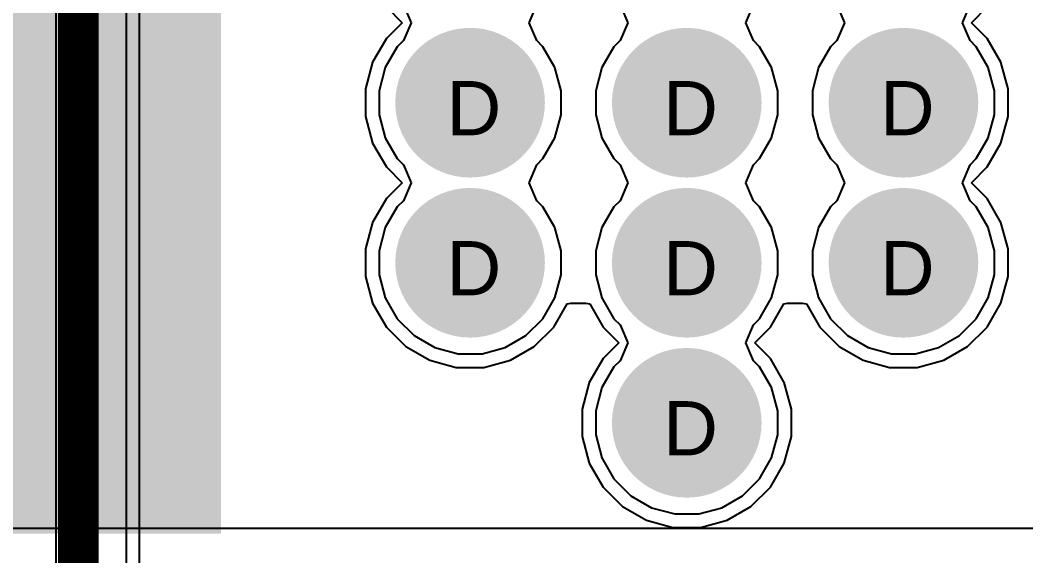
# Model space of a CAD drawing. Header units: inches. Extents: x 0 to 5379, y 0 to 5429.
# Drawn here: x 164.92 to 174.36, y 34.2 to 39.22 of the extents above; entities that cross this region are included whole.
import ezdxf

# ---------------------------------------------------------------- set-up
doc = ezdxf.new("R2010")
doc.units = ezdxf.units.IN
for name, color, linetype in [('Bottom Layer', 5, 'Continuous'), ('Bottom Solder', 6, 'Continuous'), ('Drill Drawing', 1, 'Continuous'), ('GND01', 16, 'Continuous'), ('GND02', 76, 'Continuous'), ('PWR', 156, 'Continuous'), ('SIG 01', 90, 'Continuous'), ('Top Layer', 1, 'Continuous'), ('Top Paste', 8, 'Continuous'), ('Top Solder', 216, 'Continuous'), ('Via Holes', 16, 'Continuous')]:
    doc.layers.add(name, color=color, linetype=linetype)
doc.styles.add('Arial', font='', dxfattribs={"height": 0.2})
doc.styles.get('Arial').set_extended_font_data('Arial')

# ---------------------------------------------------------------- blocks, each defined once
blk = doc.blocks.new('H2PAK_2_756')
at = {"layer": 'Top Layer'}
blk.add_hatch(color=1, dxfattribs=at).paths.add_polyline_path([(-5.5, 0.8283), (-5.5, 10.3283), (5.5, 10.3283), (5.5, 0.8283)])
at = {"layer": 'Top Paste'}
blk.add_hatch(color=8, dxfattribs=at).paths.add_polyline_path([(-5.5, 0.8283), (-5.5, 10.3283), (5.5, 10.3283), (5.5, 0.8283)])
at = {"layer": 'Top Solder'}
blk.add_hatch(color=216, dxfattribs=at).paths.add_polyline_path([(-5.5508, 0.7775), (-5.5508, 10.3791), (5.5508, 10.3791), (5.5508, 0.7775)])

msp = doc.modelspace()

# ---------------------------------------------------------------- hatches: boundary and pattern name
at = {"layer": 'Bottom Layer'}
h = msp.add_hatch(color=5, dxfattribs=at)
edge = h.paths.add_edge_path()
edge.add_arc((169.1433, 38.4483), 0.6, 0, 360)
h = msp.add_hatch(color=5, dxfattribs=at)
edge = h.paths.add_edge_path()
edge.add_arc((171.1753, 38.4483), 0.6, 0, 360)
h = msp.add_hatch(color=5, dxfattribs=at)
edge = h.paths.add_edge_path()
edge.add_arc((173.2073, 38.4483), 0.6, 0, 360)
h = msp.add_hatch(color=5, dxfattribs=at)
edge = h.paths.add_edge_path()
edge.add_arc((169.1433, 36.9479), 0.6, 0, 360)
h = msp.add_hatch(color=5, dxfattribs=at)
edge = h.paths.add_edge_path()
edge.add_arc((171.1753, 36.9479), 0.6, 0, 360)
h = msp.add_hatch(color=5, dxfattribs=at)
edge = h.paths.add_edge_path()
edge.add_arc((173.2073, 36.9479), 0.6, 0, 360)
h = msp.add_hatch(color=5, dxfattribs=at)
edge = h.paths.add_edge_path()
edge.add_arc((171.1753, 35.4475), 0.6, 0, 360)
at = {"layer": 'Bottom Solder'}
h = msp.add_hatch(color=6, dxfattribs=at)
edge = h.paths.add_edge_path()
edge.add_arc((169.1433, 38.4483), 0.7016, 0, 360)
h = msp.add_hatch(color=6, dxfattribs=at)
edge = h.paths.add_edge_path()
edge.add_arc((171.1753, 38.4483), 0.7016, 0, 360)
h = msp.add_hatch(color=6, dxfattribs=at)
edge = h.paths.add_edge_path()
edge.add_arc((173.2073, 38.4483), 0.7016, 0, 360)
h = msp.add_hatch(color=6, dxfattribs=at)
edge = h.paths.add_edge_path()
edge.add_arc((169.1433, 36.9479), 0.7016, 0, 360)
h = msp.add_hatch(color=6, dxfattribs=at)
edge = h.paths.add_edge_path()
edge.add_arc((171.1753, 36.9479), 0.7016, 0, 360)
h = msp.add_hatch(color=6, dxfattribs=at)
edge = h.paths.add_edge_path()
edge.add_arc((173.2073, 36.9479), 0.7016, 0, 360)
h = msp.add_hatch(color=6, dxfattribs=at)
edge = h.paths.add_edge_path()
edge.add_arc((171.1753, 35.4475), 0.7016, 0, 360)
at = {"layer": 'GND01'}
h = msp.add_hatch(color=16, dxfattribs=at)
edge = h.paths.add_edge_path()
edge.add_arc((169.1433, 38.4483), 0.6, 0, 360)
h = msp.add_hatch(color=16, dxfattribs=at)
edge = h.paths.add_edge_path()
edge.add_arc((171.1753, 38.4483), 0.6, 0, 360)
h = msp.add_hatch(color=16, dxfattribs=at)
edge = h.paths.add_edge_path()
edge.add_arc((173.2073, 38.4483), 0.6, 0, 360)
h = msp.add_hatch(color=16, dxfattribs=at)
edge = h.paths.add_edge_path()
edge.add_arc((169.1433, 36.9479), 0.6, 0, 360)
h = msp.add_hatch(color=16, dxfattribs=at)
edge = h.paths.add_edge_path()
edge.add_arc((171.1753, 36.9479), 0.6, 0, 360)
h = msp.add_hatch(color=16, dxfattribs=at)
edge = h.paths.add_edge_path()
edge.add_arc((173.2073, 36.9479), 0.6, 0, 360)
h = msp.add_hatch(color=16, dxfattribs=at)
edge = h.paths.add_edge_path()
edge.add_arc((171.1753, 35.4475), 0.6, 0, 360)
at = {"layer": 'GND02'}
h = msp.add_hatch(color=76, dxfattribs=at)
edge = h.paths.add_edge_path()
edge.add_arc((169.1433, 38.4483), 0.6, 0, 360)
h = msp.add_hatch(color=76, dxfattribs=at)
edge = h.paths.add_edge_path()
edge.add_arc((171.1753, 38.4483), 0.6, 0, 360)
h = msp.add_hatch(color=76, dxfattribs=at)
edge = h.paths.add_edge_path()
edge.add_arc((173.2073, 38.4483), 0.6, 0, 360)
h = msp.add_hatch(color=76, dxfattribs=at)
edge = h.paths.add_edge_path()
edge.add_arc((169.1433, 36.9479), 0.6, 0, 360)
h = msp.add_hatch(color=76, dxfattribs=at)
edge = h.paths.add_edge_path()
edge.add_arc((171.1753, 36.9479), 0.6, 0, 360)
h = msp.add_hatch(color=76, dxfattribs=at)
edge = h.paths.add_edge_path()
edge.add_arc((173.2073, 36.9479), 0.6, 0, 360)
h = msp.add_hatch(color=76, dxfattribs=at)
edge = h.paths.add_edge_path()
edge.add_arc((171.1753, 35.4475), 0.6, 0, 360)
at = {"layer": 'PWR'}
h = msp.add_hatch(color=156, dxfattribs=at)
edge = h.paths.add_edge_path()
edge.add_arc((169.1433, 38.4483), 0.6, 0, 360)
h = msp.add_hatch(color=156, dxfattribs=at)
edge = h.paths.add_edge_path()
edge.add_arc((171.1753, 38.4483), 0.6, 0, 360)
h = msp.add_hatch(color=156, dxfattribs=at)
edge = h.paths.add_edge_path()
edge.add_arc((173.2073, 38.4483), 0.6, 0, 360)
h = msp.add_hatch(color=156, dxfattribs=at)
edge = h.paths.add_edge_path()
edge.add_arc((169.1433, 36.9479), 0.6, 0, 360)
h = msp.add_hatch(color=156, dxfattribs=at)
edge = h.paths.add_edge_path()
edge.add_arc((171.1753, 36.9479), 0.6, 0, 360)
h = msp.add_hatch(color=156, dxfattribs=at)
edge = h.paths.add_edge_path()
edge.add_arc((173.2073, 36.9479), 0.6, 0, 360)
h = msp.add_hatch(color=156, dxfattribs=at)
edge = h.paths.add_edge_path()
edge.add_arc((171.1753, 35.4475), 0.6, 0, 360)
at = {"layer": 'SIG 01'}
h = msp.add_hatch(color=90, dxfattribs=at)
edge = h.paths.add_edge_path()
edge.add_arc((169.1433, 38.4483), 0.6, 0, 360)
h = msp.add_hatch(color=90, dxfattribs=at)
edge = h.paths.add_edge_path()
edge.add_arc((171.1753, 38.4483), 0.6, 0, 360)
h = msp.add_hatch(color=90, dxfattribs=at)
edge = h.paths.add_edge_path()
edge.add_arc((173.2073, 38.4483), 0.6, 0, 360)
h = msp.add_hatch(color=90, dxfattribs=at)
edge = h.paths.add_edge_path()
edge.add_arc((169.1433, 36.9479), 0.6, 0, 360)
h = msp.add_hatch(color=90, dxfattribs=at)
edge = h.paths.add_edge_path()
edge.add_arc((171.1753, 36.9479), 0.6, 0, 360)
h = msp.add_hatch(color=90, dxfattribs=at)
edge = h.paths.add_edge_path()
edge.add_arc((173.2073, 36.9479), 0.6, 0, 360)
h = msp.add_hatch(color=90, dxfattribs=at)
edge = h.paths.add_edge_path()
edge.add_arc((171.1753, 35.4475), 0.6, 0, 360)
at = {"layer": 'Top Layer'}
h = msp.add_hatch(color=1, dxfattribs=at)
edge = h.paths.add_edge_path()
edge.add_arc((169.1433, 38.4483), 0.6, 0, 360)
h = msp.add_hatch(color=1, dxfattribs=at)
edge = h.paths.add_edge_path()
edge.add_arc((171.1753, 38.4483), 0.6, 0, 360)
h = msp.add_hatch(color=1, dxfattribs=at)
edge = h.paths.add_edge_path()
edge.add_arc((173.2073, 38.4483), 0.6, 0, 360)
h = msp.add_hatch(color=1, dxfattribs=at)
edge = h.paths.add_edge_path()
edge.add_arc((169.1433, 36.9479), 0.6, 0, 360)
h = msp.add_hatch(color=1, dxfattribs=at)
edge = h.paths.add_edge_path()
edge.add_arc((171.1753, 36.9479), 0.6, 0, 360)
h = msp.add_hatch(color=1, dxfattribs=at)
edge = h.paths.add_edge_path()
edge.add_arc((173.2073, 36.9479), 0.6, 0, 360)
h = msp.add_hatch(color=1, dxfattribs=at)
edge = h.paths.add_edge_path()
edge.add_arc((171.1753, 35.4475), 0.6, 0, 360)
at = {"layer": 'Top Solder'}
h = msp.add_hatch(color=216, dxfattribs=at)
edge = h.paths.add_edge_path()
edge.add_arc((169.1433, 38.4483), 0.7016, 0, 360)
h = msp.add_hatch(color=216, dxfattribs=at)
edge = h.paths.add_edge_path()
edge.add_arc((171.1753, 38.4483), 0.7016, 0, 360)
h = msp.add_hatch(color=216, dxfattribs=at)
edge = h.paths.add_edge_path()
edge.add_arc((173.2073, 38.4483), 0.7016, 0, 360)
h = msp.add_hatch(color=216, dxfattribs=at)
edge = h.paths.add_edge_path()
edge.add_arc((169.1433, 36.9479), 0.7016, 0, 360)
h = msp.add_hatch(color=216, dxfattribs=at)
edge = h.paths.add_edge_path()
edge.add_arc((171.1753, 36.9479), 0.7016, 0, 360)
h = msp.add_hatch(color=216, dxfattribs=at)
edge = h.paths.add_edge_path()
edge.add_arc((173.2073, 36.9479), 0.7016, 0, 360)
h = msp.add_hatch(color=216, dxfattribs=at)
edge = h.paths.add_edge_path()
edge.add_arc((171.1753, 35.4475), 0.7016, 0, 360)
at = {"layer": 'Via Holes'}
h = msp.add_hatch(color=7, dxfattribs=at)
edge = h.paths.add_edge_path()
edge.add_arc((169.1433, 38.4483), 0.35, 0, 360)
h = msp.add_hatch(color=7, dxfattribs=at)
edge = h.paths.add_edge_path()
edge.add_arc((171.1753, 38.4483), 0.35, 0, 360)
h = msp.add_hatch(color=7, dxfattribs=at)
edge = h.paths.add_edge_path()
edge.add_arc((173.2073, 38.4483), 0.35, 0, 360)
h = msp.add_hatch(color=7, dxfattribs=at)
edge = h.paths.add_edge_path()
edge.add_arc((169.1433, 36.9479), 0.35, 0, 360)
h = msp.add_hatch(color=7, dxfattribs=at)
edge = h.paths.add_edge_path()
edge.add_arc((171.1753, 36.9479), 0.35, 0, 360)
h = msp.add_hatch(color=7, dxfattribs=at)
edge = h.paths.add_edge_path()
edge.add_arc((173.2073, 36.9479), 0.35, 0, 360)
h = msp.add_hatch(color=7, dxfattribs=at)
edge = h.paths.add_edge_path()
edge.add_arc((171.1753, 35.4475), 0.35, 0, 360)

# ---------------------------------------------------------------- linework, layer by layer
at = {"layer": 'Bottom Layer'}
for p, q in [((165.2571, 51.4604), (165.2571, 6.8072)), ((166.0445, 7.239), (166.0445, 50.5968))]:
    msp.add_line(p, q, dxfattribs=at)
at = {"layer": 'GND01'}
for p, q in [((168.5177, 39.3666), (168.5901, 39.1985)), ((169.6964, 39.1985), (169.7688, 39.3666)), ((170.5497, 39.3666), (170.6221, 39.1985)), ((171.7284, 39.1985), (171.8008, 39.3666)), ((172.5817, 39.3666), (172.6541, 39.1985)), ((173.7604, 39.1985), (173.8328, 39.3666)), ((168.5901, 39.1985), (168.5177, 39.0305)), ((169.7688, 39.0305), (169.6964, 39.1985)), ((170.6221, 39.1985), (170.5497, 39.0305)), ((171.8008, 39.0305), (171.7284, 39.1985)), ((172.6541, 39.1985), (172.5817, 39.0305)), ((173.8328, 39.0305), (173.7604, 39.1985)), ((168.4599, 38.9727), (168.3475, 38.778)), ((168.5177, 39.0305), (168.4599, 38.9727)), ((169.8267, 38.9727), (169.7688, 39.0305)), ((169.9391, 38.778), (169.8267, 38.9727)), ((170.4919, 38.9727), (170.3795, 38.778)), ((170.5497, 39.0305), (170.4919, 38.9727)), ((171.8587, 38.9727), (171.8008, 39.0305)), ((171.9711, 38.778), (171.8587, 38.9727)), ((172.5239, 38.9727), (172.4115, 38.778)), ((172.5817, 39.0305), (172.5239, 38.9727)), ((173.8907, 38.9727), (173.8328, 39.0305)), ((174.0031, 38.778), (173.8907, 38.9727)), ((168.3475, 38.778), (168.2893, 38.5608)), ((169.9973, 38.5608), (169.9391, 38.778)), ((170.3795, 38.778), (170.3213, 38.5608)), ((172.0293, 38.5608), (171.9711, 38.778)), ((172.4115, 38.778), (172.3533, 38.5608)), ((174.0613, 38.5608), (174.0031, 38.778)), ((168.2893, 38.5608), (168.2893, 38.3359)), ((169.9973, 38.3359), (169.9973, 38.5608)), ((170.3213, 38.5608), (170.3213, 38.3359)), ((172.0293, 38.3359), (172.0293, 38.5608)), ((172.3533, 38.5608), (172.3533, 38.3359)), ((174.0613, 38.3359), (174.0613, 38.5608)), ((168.2893, 38.3359), (168.3475, 38.1187)), ((169.9391, 38.1187), (169.9973, 38.3359)), ((170.3213, 38.3359), (170.3795, 38.1187)), ((171.9711, 38.1187), (172.0293, 38.3359)), ((172.3533, 38.3359), (172.4115, 38.1187)), ((174.0031, 38.1187), (174.0613, 38.3359)), ((168.3475, 38.1187), (168.4599, 37.924)), ((169.8267, 37.924), (169.9391, 38.1187)), ((170.3795, 38.1187), (170.4919, 37.924)), ((171.8587, 37.924), (171.9711, 38.1187)), ((172.4115, 38.1187), (172.5239, 37.924)), ((173.8907, 37.924), (174.0031, 38.1187)), ((168.4599, 37.924), (168.5177, 37.8661)), ((169.7688, 37.8661), (169.8267, 37.924)), ((170.4919, 37.924), (170.5497, 37.8661)), ((171.8008, 37.8661), (171.8587, 37.924)), ((172.5239, 37.924), (172.5817, 37.8661)), ((173.8328, 37.8661), (173.8907, 37.924)), ((168.5177, 37.8661), (168.5901, 37.6981)), ((169.6964, 37.6981), (169.7688, 37.8661)), ((170.5497, 37.8661), (170.6221, 37.6981)), ((171.7284, 37.6981), (171.8008, 37.8661)), ((172.5817, 37.8661), (172.6541, 37.6981)), ((173.7604, 37.6981), (173.8328, 37.8661)), ((168.5901, 37.6981), (168.5177, 37.5301)), ((169.7688, 37.5301), (169.6964, 37.6981)), ((170.6221, 37.6981), (170.5497, 37.5301)), ((171.8008, 37.5301), (171.7284, 37.6981)), ((172.6541, 37.6981), (172.5817, 37.5301)), ((173.8328, 37.5301), (173.7604, 37.6981)), ((168.4599, 37.4723), (168.3475, 37.2775)), ((168.5177, 37.5301), (168.4599, 37.4723)), ((169.8267, 37.4723), (169.7688, 37.5301)), ((169.9391, 37.2775), (169.8267, 37.4723)), ((170.4919, 37.4723), (170.3795, 37.2775)), ((170.5497, 37.5301), (170.4919, 37.4723)), ((171.8587, 37.4723), (171.8008, 37.5301)), ((171.9711, 37.2775), (171.8587, 37.4723)), ((172.5239, 37.4723), (172.4115, 37.2775)), ((172.5817, 37.5301), (172.5239, 37.4723)), ((173.8907, 37.4723), (173.8328, 37.5301)), ((174.0031, 37.2775), (173.8907, 37.4723)), ((168.3475, 37.2775), (168.2893, 37.0603)), ((169.9973, 37.0603), (169.9391, 37.2775)), ((170.3795, 37.2775), (170.3213, 37.0603)), ((172.0293, 37.0603), (171.9711, 37.2775)), ((172.4115, 37.2775), (172.3533, 37.0603)), ((174.0613, 37.0603), (174.0031, 37.2775)), ((168.2893, 37.0603), (168.2893, 36.8355)), ((169.9973, 36.8355), (169.9973, 37.0603)), ((170.3213, 37.0603), (170.3213, 36.8355)), ((172.0293, 36.8355), (172.0293, 37.0603)), ((172.3533, 37.0603), (172.3533, 36.8355)), ((174.0613, 36.8355), (174.0613, 37.0603)), ((168.2893, 36.8355), (168.3475, 36.6183)), ((169.9391, 36.6183), (169.9973, 36.8355)), ((170.3213, 36.8355), (170.3795, 36.6183)), ((171.9711, 36.6183), (172.0293, 36.8355)), ((172.3533, 36.8355), (172.4115, 36.6183)), ((174.0031, 36.6183), (174.0613, 36.8355)), ((168.3475, 36.6183), (168.4599, 36.4235)), ((169.8267, 36.4235), (169.9391, 36.6183)), ((170.3795, 36.6183), (170.4919, 36.4235)), ((171.8587, 36.4235), (171.9711, 36.6183)), ((172.4115, 36.6183), (172.5239, 36.4235)), ((173.8907, 36.4235), (174.0031, 36.6183)), ((168.4599, 36.4235), (168.6189, 36.2645)), ((169.6676, 36.2645), (169.8267, 36.4235)), ((170.4919, 36.4235), (170.5497, 36.3657)), ((171.8008, 36.3657), (171.8587, 36.4235)), ((172.5239, 36.4235), (172.6829, 36.2645)), ((173.7316, 36.2645), (173.8907, 36.4235)), ((170.5497, 36.3657), (170.6221, 36.1977)), ((171.7284, 36.1977), (171.8008, 36.3657)), ((168.6189, 36.2645), (168.8137, 36.1521)), ((169.4729, 36.1521), (169.6676, 36.2645)), ((172.6829, 36.2645), (172.8777, 36.1521)), ((173.5369, 36.1521), (173.7316, 36.2645)), ((168.8137, 36.1521), (169.0309, 36.0939)), ((169.2557, 36.0939), (169.4729, 36.1521)), ((170.6221, 36.1977), (170.5497, 36.0297)), ((171.8008, 36.0297), (171.7284, 36.1977)), ((172.8777, 36.1521), (173.0949, 36.0939)), ((173.3197, 36.0939), (173.5369, 36.1521)), ((169.0309, 36.0939), (169.2557, 36.0939)), ((173.0949, 36.0939), (173.3197, 36.0939)), ((170.4919, 35.9719), (170.3795, 35.7771)), ((170.5497, 36.0297), (170.4919, 35.9719)), ((171.8587, 35.9719), (171.8008, 36.0297)), ((171.9711, 35.7771), (171.8587, 35.9719)), ((170.3795, 35.7771), (170.3213, 35.5599)), ((172.0293, 35.5599), (171.9711, 35.7771)), ((170.3213, 35.5599), (170.3213, 35.3351)), ((172.0293, 35.3351), (172.0293, 35.5599)), ((170.3213, 35.3351), (170.3795, 35.1179)), ((171.9711, 35.1179), (172.0293, 35.3351)), ((170.3795, 35.1179), (170.4919, 34.9231)), ((171.8587, 34.9231), (171.9711, 35.1179)), ((170.4919, 34.9231), (170.6509, 34.7641)), ((171.6996, 34.7641), (171.8587, 34.9231)), ((170.6509, 34.7641), (170.8457, 34.6517)), ((171.5049, 34.6517), (171.6996, 34.7641)), ((170.8457, 34.6517), (171.0629, 34.5935)), ((171.2877, 34.5935), (171.5049, 34.6517)), ((171.0629, 34.5935), (171.2877, 34.5935))]:
    msp.add_line(p, q, dxfattribs=at)
at = {"layer": 'GND02'}
for p, q in [((168.5177, 39.3666), (168.5901, 39.1985)), ((169.6964, 39.1985), (169.7688, 39.3666)), ((170.5497, 39.3666), (170.6221, 39.1985)), ((171.7284, 39.1985), (171.8008, 39.3666)), ((172.5817, 39.3666), (172.6541, 39.1985)), ((173.7604, 39.1985), (173.8328, 39.3666)), ((168.5901, 39.1985), (168.5177, 39.0305)), ((169.7688, 39.0305), (169.6964, 39.1985)), ((170.6221, 39.1985), (170.5497, 39.0305)), ((171.8008, 39.0305), (171.7284, 39.1985)), ((172.6541, 39.1985), (172.5817, 39.0305)), ((173.8328, 39.0305), (173.7604, 39.1985)), ((168.4599, 38.9727), (168.3475, 38.778)), ((168.5177, 39.0305), (168.4599, 38.9727)), ((169.8267, 38.9727), (169.7688, 39.0305)), ((169.9391, 38.778), (169.8267, 38.9727)), ((170.4919, 38.9727), (170.3795, 38.778)), ((170.5497, 39.0305), (170.4919, 38.9727)), ((171.8587, 38.9727), (171.8008, 39.0305)), ((171.9711, 38.778), (171.8587, 38.9727)), ((172.5239, 38.9727), (172.4115, 38.778)), ((172.5817, 39.0305), (172.5239, 38.9727)), ((173.8907, 38.9727), (173.8328, 39.0305)), ((174.0031, 38.778), (173.8907, 38.9727)), ((168.3475, 38.778), (168.2893, 38.5608)), ((169.9973, 38.5608), (169.9391, 38.778)), ((170.3795, 38.778), (170.3213, 38.5608)), ((172.0293, 38.5608), (171.9711, 38.778)), ((172.4115, 38.778), (172.3533, 38.5608)), ((174.0613, 38.5608), (174.0031, 38.778)), ((168.2893, 38.5608), (168.2893, 38.3359)), ((169.9973, 38.3359), (169.9973, 38.5608)), ((170.3213, 38.5608), (170.3213, 38.3359)), ((172.0293, 38.3359), (172.0293, 38.5608)), ((172.3533, 38.5608), (172.3533, 38.3359)), ((174.0613, 38.3359), (174.0613, 38.5608)), ((168.2893, 38.3359), (168.3475, 38.1187)), ((169.9391, 38.1187), (169.9973, 38.3359)), ((170.3213, 38.3359), (170.3795, 38.1187)), ((171.9711, 38.1187), (172.0293, 38.3359)), ((172.3533, 38.3359), (172.4115, 38.1187)), ((174.0031, 38.1187), (174.0613, 38.3359)), ((168.3475, 38.1187), (168.4599, 37.924)), ((169.8267, 37.924), (169.9391, 38.1187)), ((170.3795, 38.1187), (170.4919, 37.924)), ((171.8587, 37.924), (171.9711, 38.1187)), ((172.4115, 38.1187), (172.5239, 37.924)), ((173.8907, 37.924), (174.0031, 38.1187)), ((168.4599, 37.924), (168.5177, 37.8661)), ((169.7688, 37.8661), (169.8267, 37.924)), ((170.4919, 37.924), (170.5497, 37.8661)), ((171.8008, 37.8661), (171.8587, 37.924)), ((172.5239, 37.924), (172.5817, 37.8661)), ((173.8328, 37.8661), (173.8907, 37.924)), ((168.5177, 37.8661), (168.5901, 37.6981)), ((169.6964, 37.6981), (169.7688, 37.8661)), ((170.5497, 37.8661), (170.6221, 37.6981)), ((171.7284, 37.6981), (171.8008, 37.8661)), ((172.5817, 37.8661), (172.6541, 37.6981)), ((173.7604, 37.6981), (173.8328, 37.8661)), ((168.5901, 37.6981), (168.5177, 37.5301)), ((169.7688, 37.5301), (169.6964, 37.6981)), ((170.6221, 37.6981), (170.5497, 37.5301)), ((171.8008, 37.5301), (171.7284, 37.6981)), ((172.6541, 37.6981), (172.5817, 37.5301)), ((173.8328, 37.5301), (173.7604, 37.6981)), ((168.4599, 37.4723), (168.3475, 37.2775)), ((168.5177, 37.5301), (168.4599, 37.4723)), ((169.8267, 37.4723), (169.7688, 37.5301)), ((169.9391, 37.2775), (169.8267, 37.4723)), ((170.4919, 37.4723), (170.3795, 37.2775)), ((170.5497, 37.5301), (170.4919, 37.4723)), ((171.8587, 37.4723), (171.8008, 37.5301)), ((171.9711, 37.2775), (171.8587, 37.4723)), ((172.5239, 37.4723), (172.4115, 37.2775)), ((172.5817, 37.5301), (172.5239, 37.4723)), ((173.8907, 37.4723), (173.8328, 37.5301)), ((174.0031, 37.2775), (173.8907, 37.4723)), ((168.3475, 37.2775), (168.2893, 37.0603)), ((169.9973, 37.0603), (169.9391, 37.2775)), ((170.3795, 37.2775), (170.3213, 37.0603)), ((172.0293, 37.0603), (171.9711, 37.2775)), ((172.4115, 37.2775), (172.3533, 37.0603)), ((174.0613, 37.0603), (174.0031, 37.2775)), ((168.2893, 37.0603), (168.2893, 36.8355)), ((169.9973, 36.8355), (169.9973, 37.0603)), ((170.3213, 37.0603), (170.3213, 36.8355)), ((172.0293, 36.8355), (172.0293, 37.0603)), ((172.3533, 37.0603), (172.3533, 36.8355)), ((174.0613, 36.8355), (174.0613, 37.0603)), ((168.2893, 36.8355), (168.3475, 36.6183)), ((169.9391, 36.6183), (169.9973, 36.8355)), ((170.3213, 36.8355), (170.3795, 36.6183)), ((171.9711, 36.6183), (172.0293, 36.8355)), ((172.3533, 36.8355), (172.4115, 36.6183)), ((174.0031, 36.6183), (174.0613, 36.8355)), ((168.3475, 36.6183), (168.4599, 36.4235)), ((169.8267, 36.4235), (169.9391, 36.6183)), ((170.3795, 36.6183), (170.4919, 36.4235)), ((171.8587, 36.4235), (171.9711, 36.6183)), ((172.4115, 36.6183), (172.5239, 36.4235)), ((173.8907, 36.4235), (174.0031, 36.6183)), ((168.4599, 36.4235), (168.6189, 36.2645)), ((169.6676, 36.2645), (169.8267, 36.4235)), ((170.4919, 36.4235), (170.5497, 36.3657)), ((171.8008, 36.3657), (171.8587, 36.4235)), ((172.5239, 36.4235), (172.6829, 36.2645)), ((173.7316, 36.2645), (173.8907, 36.4235)), ((170.5497, 36.3657), (170.6221, 36.1977)), ((171.7284, 36.1977), (171.8008, 36.3657)), ((168.6189, 36.2645), (168.8137, 36.1521)), ((169.4729, 36.1521), (169.6676, 36.2645)), ((172.6829, 36.2645), (172.8777, 36.1521)), ((173.5369, 36.1521), (173.7316, 36.2645)), ((168.8137, 36.1521), (169.0309, 36.0939)), ((169.2557, 36.0939), (169.4729, 36.1521)), ((170.6221, 36.1977), (170.5497, 36.0297)), ((171.8008, 36.0297), (171.7284, 36.1977)), ((172.8777, 36.1521), (173.0949, 36.0939)), ((173.3197, 36.0939), (173.5369, 36.1521)), ((169.0309, 36.0939), (169.2557, 36.0939)), ((173.0949, 36.0939), (173.3197, 36.0939)), ((170.4919, 35.9719), (170.3795, 35.7771)), ((170.5497, 36.0297), (170.4919, 35.9719)), ((171.8587, 35.9719), (171.8008, 36.0297)), ((171.9711, 35.7771), (171.8587, 35.9719)), ((170.3795, 35.7771), (170.3213, 35.5599)), ((172.0293, 35.5599), (171.9711, 35.7771)), ((170.3213, 35.5599), (170.3213, 35.3351)), ((172.0293, 35.3351), (172.0293, 35.5599)), ((170.3213, 35.3351), (170.3795, 35.1179)), ((171.9711, 35.1179), (172.0293, 35.3351)), ((170.3795, 35.1179), (170.4919, 34.9231)), ((171.8587, 34.9231), (171.9711, 35.1179)), ((170.4919, 34.9231), (170.6509, 34.7641)), ((171.6996, 34.7641), (171.8587, 34.9231)), ((170.6509, 34.7641), (170.8457, 34.6517)), ((171.5049, 34.6517), (171.6996, 34.7641)), ((170.8457, 34.6517), (171.0629, 34.5935)), ((171.2877, 34.5935), (171.5049, 34.6517)), ((171.0629, 34.5935), (171.2877, 34.5935))]:
    msp.add_line(p, q, dxfattribs=at)
at = {"layer": 'PWR'}
for p, q in [((165.9213, 17.7805), (165.9213, 77.751)), ((168.5177, 39.3666), (168.5901, 39.1985)), ((169.6964, 39.1985), (169.7688, 39.3666)), ((170.5497, 39.3666), (170.6221, 39.1985)), ((171.7284, 39.1985), (171.8008, 39.3666)), ((172.5817, 39.3666), (172.6541, 39.1985)), ((173.7604, 39.1985), (173.8328, 39.3666)), ((168.5901, 39.1985), (168.5177, 39.0305)), ((169.7688, 39.0305), (169.6964, 39.1985)), ((170.6221, 39.1985), (170.5497, 39.0305)), ((171.8008, 39.0305), (171.7284, 39.1985)), ((172.6541, 39.1985), (172.5817, 39.0305)), ((173.8328, 39.0305), (173.7604, 39.1985)), ((168.4599, 38.9727), (168.3475, 38.778)), ((168.5177, 39.0305), (168.4599, 38.9727)), ((169.8267, 38.9727), (169.7688, 39.0305)), ((169.9391, 38.778), (169.8267, 38.9727)), ((170.4919, 38.9727), (170.3795, 38.778)), ((170.5497, 39.0305), (170.4919, 38.9727)), ((171.8587, 38.9727), (171.8008, 39.0305)), ((171.9711, 38.778), (171.8587, 38.9727)), ((172.5239, 38.9727), (172.4115, 38.778)), ((172.5817, 39.0305), (172.5239, 38.9727)), ((173.8907, 38.9727), (173.8328, 39.0305)), ((174.0031, 38.778), (173.8907, 38.9727)), ((168.3475, 38.778), (168.2893, 38.5608)), ((169.9973, 38.5608), (169.9391, 38.778)), ((170.3795, 38.778), (170.3213, 38.5608)), ((172.0293, 38.5608), (171.9711, 38.778)), ((172.4115, 38.778), (172.3533, 38.5608)), ((174.0613, 38.5608), (174.0031, 38.778)), ((168.2893, 38.5608), (168.2893, 38.3359)), ((169.9973, 38.3359), (169.9973, 38.5608)), ((170.3213, 38.5608), (170.3213, 38.3359)), ((172.0293, 38.3359), (172.0293, 38.5608)), ((172.3533, 38.5608), (172.3533, 38.3359)), ((174.0613, 38.3359), (174.0613, 38.5608)), ((168.2893, 38.3359), (168.3475, 38.1187)), ((169.9391, 38.1187), (169.9973, 38.3359)), ((170.3213, 38.3359), (170.3795, 38.1187)), ((171.9711, 38.1187), (172.0293, 38.3359)), ((172.3533, 38.3359), (172.4115, 38.1187)), ((174.0031, 38.1187), (174.0613, 38.3359)), ((168.3475, 38.1187), (168.4599, 37.924)), ((169.8267, 37.924), (169.9391, 38.1187)), ((170.3795, 38.1187), (170.4919, 37.924)), ((171.8587, 37.924), (171.9711, 38.1187)), ((172.4115, 38.1187), (172.5239, 37.924)), ((173.8907, 37.924), (174.0031, 38.1187)), ((168.4599, 37.924), (168.5177, 37.8661)), ((169.7688, 37.8661), (169.8267, 37.924)), ((170.4919, 37.924), (170.5497, 37.8661)), ((171.8008, 37.8661), (171.8587, 37.924)), ((172.5239, 37.924), (172.5817, 37.8661)), ((173.8328, 37.8661), (173.8907, 37.924)), ((168.5177, 37.8661), (168.5901, 37.6981)), ((169.6964, 37.6981), (169.7688, 37.8661)), ((170.5497, 37.8661), (170.6221, 37.6981)), ((171.7284, 37.6981), (171.8008, 37.8661)), ((172.5817, 37.8661), (172.6541, 37.6981)), ((173.7604, 37.6981), (173.8328, 37.8661)), ((168.5901, 37.6981), (168.5177, 37.5301)), ((169.7688, 37.5301), (169.6964, 37.6981)), ((170.6221, 37.6981), (170.5497, 37.5301)), ((171.8008, 37.5301), (171.7284, 37.6981)), ((172.6541, 37.6981), (172.5817, 37.5301)), ((173.8328, 37.5301), (173.7604, 37.6981)), ((168.4599, 37.4723), (168.3475, 37.2775)), ((168.5177, 37.5301), (168.4599, 37.4723)), ((169.8267, 37.4723), (169.7688, 37.5301)), ((169.9391, 37.2775), (169.8267, 37.4723)), ((170.4919, 37.4723), (170.3795, 37.2775)), ((170.5497, 37.5301), (170.4919, 37.4723)), ((171.8587, 37.4723), (171.8008, 37.5301)), ((171.9711, 37.2775), (171.8587, 37.4723)), ((172.5239, 37.4723), (172.4115, 37.2775)), ((172.5817, 37.5301), (172.5239, 37.4723)), ((173.8907, 37.4723), (173.8328, 37.5301)), ((174.0031, 37.2775), (173.8907, 37.4723)), ((168.3475, 37.2775), (168.2893, 37.0603)), ((169.9973, 37.0603), (169.9391, 37.2775)), ((170.3795, 37.2775), (170.3213, 37.0603)), ((172.0293, 37.0603), (171.9711, 37.2775)), ((172.4115, 37.2775), (172.3533, 37.0603)), ((174.0613, 37.0603), (174.0031, 37.2775)), ((168.2893, 37.0603), (168.2893, 36.8355)), ((169.9973, 36.8355), (169.9973, 37.0603)), ((170.3213, 37.0603), (170.3213, 36.8355)), ((172.0293, 36.8355), (172.0293, 37.0603)), ((172.3533, 37.0603), (172.3533, 36.8355)), ((174.0613, 36.8355), (174.0613, 37.0603)), ((168.2893, 36.8355), (168.3475, 36.6183)), ((169.9391, 36.6183), (169.9973, 36.8355)), ((170.3213, 36.8355), (170.3795, 36.6183)), ((171.9711, 36.6183), (172.0293, 36.8355)), ((172.3533, 36.8355), (172.4115, 36.6183)), ((174.0031, 36.6183), (174.0613, 36.8355)), ((168.3475, 36.6183), (168.4599, 36.4235)), ((169.8267, 36.4235), (169.9391, 36.6183)), ((170.3795, 36.6183), (170.4919, 36.4235)), ((171.8587, 36.4235), (171.9711, 36.6183)), ((172.4115, 36.6183), (172.5239, 36.4235)), ((173.8907, 36.4235), (174.0031, 36.6183)), ((168.4599, 36.4235), (168.6189, 36.2645)), ((169.6676, 36.2645), (169.8267, 36.4235)), ((170.4919, 36.4235), (170.5497, 36.3657)), ((171.8008, 36.3657), (171.8587, 36.4235)), ((172.5239, 36.4235), (172.6829, 36.2645)), ((173.7316, 36.2645), (173.8907, 36.4235)), ((170.5497, 36.3657), (170.6221, 36.1977)), ((171.7284, 36.1977), (171.8008, 36.3657)), ((168.6189, 36.2645), (168.8137, 36.1521)), ((169.4729, 36.1521), (169.6676, 36.2645)), ((172.6829, 36.2645), (172.8777, 36.1521)), ((173.5369, 36.1521), (173.7316, 36.2645)), ((168.8137, 36.1521), (169.0309, 36.0939)), ((169.2557, 36.0939), (169.4729, 36.1521)), ((170.6221, 36.1977), (170.5497, 36.0297)), ((171.8008, 36.0297), (171.7284, 36.1977)), ((172.8777, 36.1521), (173.0949, 36.0939)), ((173.3197, 36.0939), (173.5369, 36.1521)), ((169.0309, 36.0939), (169.2557, 36.0939)), ((173.0949, 36.0939), (173.3197, 36.0939)), ((170.4919, 35.9719), (170.3795, 35.7771)), ((170.5497, 36.0297), (170.4919, 35.9719)), ((171.8587, 35.9719), (171.8008, 36.0297)), ((171.9711, 35.7771), (171.8587, 35.9719)), ((170.3795, 35.7771), (170.3213, 35.5599)), ((172.0293, 35.5599), (171.9711, 35.7771)), ((170.3213, 35.5599), (170.3213, 35.3351)), ((172.0293, 35.3351), (172.0293, 35.5599)), ((170.3213, 35.3351), (170.3795, 35.1179)), ((171.9711, 35.1179), (172.0293, 35.3351)), ((170.3795, 35.1179), (170.4919, 34.9231)), ((171.8587, 34.9231), (171.9711, 35.1179)), ((170.4919, 34.9231), (170.6509, 34.7641)), ((171.6996, 34.7641), (171.8587, 34.9231)), ((170.6509, 34.7641), (170.8457, 34.6517)), ((171.5049, 34.6517), (171.6996, 34.7641)), ((170.8457, 34.6517), (171.0629, 34.5935)), ((171.2877, 34.5935), (171.5049, 34.6517)), ((171.0629, 34.5935), (171.2877, 34.5935))]:
    msp.add_line(p, q, dxfattribs=at)
msp.add_lwpolyline([(165.4681, 17.5928, 0.381, 0.381, 0), (165.4681, 77.9388, 0.381, 0.381, 0)], format="xyseb", dxfattribs=at)
at = {"layer": 'SIG 01'}
for p, q in [((168.3583, 39.3464), (168.5061, 39.1985)), ((173.8444, 39.1985), (173.9923, 39.3464)), ((168.5061, 39.1985), (168.3583, 39.0507)), ((173.9923, 39.0507), (173.8444, 39.1985)), ((168.3583, 39.0507), (168.2291, 38.827)), ((174.1214, 38.827), (173.9923, 39.0507)), ((168.2291, 38.827), (168.1623, 38.5775)), ((174.1883, 38.5775), (174.1214, 38.827)), ((168.1623, 38.5775), (168.1623, 38.3192)), ((174.1883, 38.3192), (174.1883, 38.5775)), ((168.1623, 38.3192), (168.2291, 38.0697)), ((174.1214, 38.0697), (174.1883, 38.3192)), ((168.2291, 38.0697), (168.3583, 37.846)), ((173.9923, 37.846), (174.1214, 38.0697)), ((168.3583, 37.846), (168.5061, 37.6981)), ((173.8444, 37.6981), (173.9923, 37.846)), ((168.5061, 37.6981), (168.3583, 37.5503)), ((173.9923, 37.5503), (173.8444, 37.6981)), ((168.3583, 37.5503), (168.2291, 37.3266)), ((174.1214, 37.3266), (173.9923, 37.5503)), ((168.2291, 37.3266), (168.1623, 37.0771)), ((174.1883, 37.0771), (174.1214, 37.3266)), ((168.1623, 37.0771), (168.1623, 36.8188)), ((174.1883, 36.8188), (174.1883, 37.0771)), ((168.1623, 36.8188), (168.2291, 36.5693)), ((174.1214, 36.5693), (174.1883, 36.8188)), ((168.2291, 36.5693), (168.3583, 36.3456)), ((169.9283, 36.3456), (170.0529, 36.5614)), ((170.0529, 36.5614), (170.0886, 36.5693)), ((170.0886, 36.5693), (170.23, 36.5693)), ((170.23, 36.5693), (170.2657, 36.5614)), ((170.2657, 36.5614), (170.3903, 36.3456)), ((171.9603, 36.3456), (172.0849, 36.5614)), ((172.0849, 36.5614), (172.1206, 36.5693)), ((172.1206, 36.5693), (172.262, 36.5693)), ((172.262, 36.5693), (172.2977, 36.5614)), ((172.2977, 36.5614), (172.4223, 36.3456)), ((173.9923, 36.3456), (174.1214, 36.5693)), ((168.3583, 36.3456), (168.5409, 36.1629)), ((169.7456, 36.1629), (169.9283, 36.3456)), ((170.3903, 36.3456), (170.5381, 36.1977)), ((171.8124, 36.1977), (171.9603, 36.3456)), ((172.4223, 36.3456), (172.6049, 36.1629)), ((173.8096, 36.1629), (173.9923, 36.3456)), ((168.5409, 36.1629), (168.7646, 36.0338)), ((169.5219, 36.0338), (169.7456, 36.1629)), ((170.5381, 36.1977), (170.3903, 36.0498)), ((171.9603, 36.0498), (171.8124, 36.1977)), ((172.6049, 36.1629), (172.8286, 36.0338)), ((173.5859, 36.0338), (173.8096, 36.1629)), ((168.7646, 36.0338), (169.0141, 35.9669)), ((169.2724, 35.9669), (169.5219, 36.0338)), ((170.3903, 36.0498), (170.2611, 35.8261)), ((172.0894, 35.8261), (171.9603, 36.0498)), ((172.8286, 36.0338), (173.0781, 35.9669)), ((173.3364, 35.9669), (173.5859, 36.0338)), ((169.0141, 35.9669), (169.2724, 35.9669)), ((173.0781, 35.9669), (173.3364, 35.9669)), ((170.2611, 35.8261), (170.1943, 35.5766)), ((172.1563, 35.5766), (172.0894, 35.8261)), ((170.1943, 35.5766), (170.1943, 35.3183)), ((172.1563, 35.3183), (172.1563, 35.5766)), ((170.1943, 35.3183), (170.2611, 35.0688)), ((172.0894, 35.0688), (172.1563, 35.3183)), ((170.2611, 35.0688), (170.3903, 34.8451)), ((171.9603, 34.8451), (172.0894, 35.0688)), ((170.3903, 34.8451), (170.5729, 34.6625)), ((171.7776, 34.6625), (171.9603, 34.8451)), ((170.5729, 34.6625), (170.7966, 34.5333)), ((171.5539, 34.5333), (171.7776, 34.6625)), ((170.7966, 34.5333), (171.0461, 34.4665)), ((171.3044, 34.4665), (171.5539, 34.5333)), ((171.0461, 34.4665), (171.3044, 34.4665))]:
    msp.add_line(p, q, dxfattribs=at)
at = {"layer": 'Top Layer'}
msp.add_line((181.5893, 34.4578), (154.5673, 34.4578), dxfattribs=at)

# ---------------------------------------------------------------- block references
at = {"rotation": 270}
msp.add_blockref('H2PAK_2_756', (156.4293, 39.9578), dxfattribs=at)

# ---------------------------------------------------------------- texts
at = {"layer": 'Drill Drawing', "style": 'Arial'}
for p in [(168.9232, 38.1436), (170.9552, 38.1436), (172.9872, 38.1436), (168.9232, 36.6432), (170.9552, 36.6432), (172.9872, 36.6432), (170.9552, 35.1428)]:
    msp.add_text('D', height=0.508, dxfattribs=at).set_placement(p)

doc.saveas('drawing.dxf')
